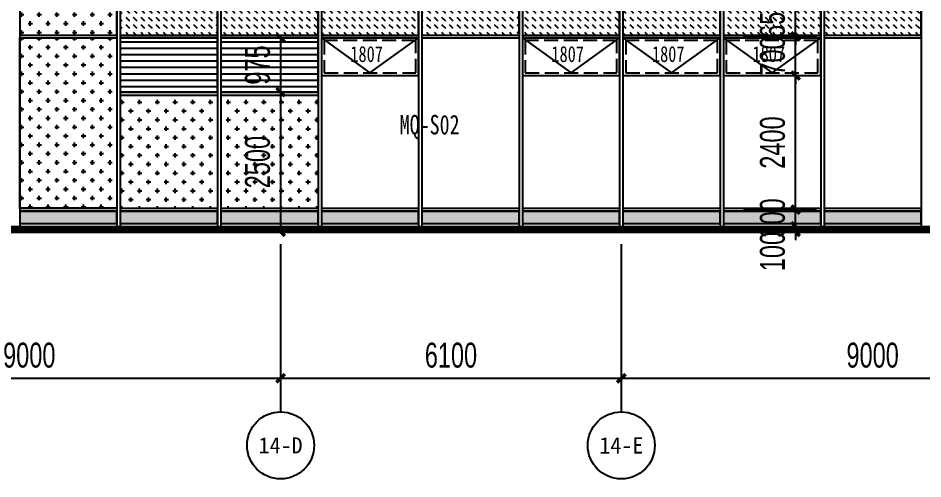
# Model space of a CAD drawing. Extents: x -483182 to 812890, y -390528 to -214858.
# Drawn here: x 167091 to 183291, y -326149 to -317901 of the extents above; entities that cross this region are included whole.
import ezdxf
from ezdxf.enums import TextEntityAlignment as Align

# ---------------------------------------------------------------- set-up
doc = ezdxf.new("R2010")
doc.units = 0
doc.header["$LTSCALE"] = 1000
doc.header["$MEASUREMENT"] = 0
doc.linetypes.add('DASH', pattern=[0.35, 0.25, -0.1])
for name, color, linetype in [('01-标注_尺寸', 124, 'Continuous'), ('01-标注_符号', 200, 'Continuous'), ('01-标注_轴线坐标', 132, 'Continuous'), ('02-TEXT_轴号', 7, 'Continuous'), ('05-填充_156', 156, 'Continuous'), ('05-填充_168', 168, 'Continuous'), ('05-填充_18', 18, 'Continuous'), ('A-C_窗', 140, 'Continuous'), ('AXIS_TEXT', 7, 'Continuous'), ('E-立面轮廓', 241, 'Continuous'), ('外墙百叶', 162, 'Continuous')]:
    doc.layers.add(name, color=color, linetype=linetype)
doc.layers.add('04-不打印_辅助线', color=165, linetype='Continuous', plot=False)
doc.styles.add('_TCH_AXIS', font='STXIHEI_0.TTF', dxfattribs={"width": 0.75})
doc.styles.add('_TCH_DIM_T3', font='ros.shx', dxfattribs={"width": 0.705882, "bigfont": 'jd.shx'})
doc.styles.add('COMPLEX', font='COMPLEX')
doc.styles.get("Standard").update_dxf_attribs({"font": 'STXIHEI_0.TTF', "width": 0.75})
doc.dimstyles.new('_TCH_ARCH&&150', dxfattribs={"dimtxt": 446.25, "dimasz": 150, "dimexe": 375, "dimexo": 450, "dimgap": 189.375, "dimtad": 1, "dimdec": 0, "dimzin": 0, "dimdsep": 46, "dimtxsty": '_TCH_DIM_T3', "dimblk": 'ARCHTICK', "dimcen": 0.09, "dimclrt": 7, "dimazin": 2, "dimtfac": 1, "dimtdec": 0, "dimtix": 1, "dimtmove": 2, "dimatfit": 3, "dimfxl": 0, "dimtolj": 1, "dimtzin": 0, "dimarcsym": 0})
pattern_1 = [(0, (0, 0), (0, 114.3), [])]

# ---------------------------------------------------------------- blocks, each defined once
blk = doc.blocks.new('A$C2E0A5E3B')
blk.add_lwpolyline([(-5, 0), (1735, 0), (1735, 675), (-5, 675)], close=True)
for points in [[(-5, 675), (865, 50)], [(865, 50), (1735, 675)]]:
    blk.add_lwpolyline(points)
at = {"linetype": 'DASH'}
blk.add_lwpolyline([(45, 50), (1685, 50), (1685, 625), (45, 625)], close=True, dxfattribs=at)
at = {"layer": '04-不打印_辅助线', "width": 0.75}
blk.add_text('1807', height=285.4, dxfattribs=at).set_placement((514, 242))
blk = doc.blocks.new('*U86')
at = {"layer": 'A-C_窗'}
blk.add_blockref('A$C2E0A5E3B', (-865, -337.5), dxfattribs=at)
blk = doc.blocks.new('*U87')
at = {"layer": 'A-C_窗', "color": 0, "linetype": 'ByBlock', "lineweight": -2, "transparency": 16777216}
for p in [(0, 0), (1800, 0), (3600, 0)]:
    blk.add_blockref('*U86', p, dxfattribs=at)
blk = doc.blocks.new('kdytu')
at = {"layer": '05-填充_168'}
h = blk.add_hatch(color=256, dxfattribs=at)
h.dxf.hatch_style = 1
h.paths.add_polyline_path([(0, 50), (1740, 50), (1740, 275), (0, 275)])
for points in [[(0, 325), (1740, 325)], [(0, 275), (1740, 275)], [(0, 50), (1740, 50)], [(0, 0), (1740, 0)]]:
    blk.add_lwpolyline(points)
blk.add_lwpolyline([(0, 50), (1740, 50), (1740, 275), (0, 275)], close=True)
blk = doc.blocks.new('*U88')
at = {"layer": 'A-C_窗'}
blk.add_blockref('kdytu', (-870, -162.5), dxfattribs=at)
blk = doc.blocks.new('*U89')
at = {"layer": 'A-C_窗', "color": 0, "linetype": 'ByBlock', "lineweight": -2, "transparency": 16777216}
for p in [(0, 0), (1800, 0), (3600, 0), (5400, 0), (7200, 0), (9000, 0), (10800, 0), (12600, 0), (14400, 0)]:
    blk.add_blockref('*U88', p, dxfattribs=at)
blk = doc.blocks.new('*U464')
at = {"layer": '05-填充_156'}
h = blk.add_hatch(dxfattribs=at)
h.set_pattern_fill('DASH', color=256, scale=100, angle=315)
h.set_pattern_definition([(315, (17475, 318054.43), (134.703842, -3e-14), [95.25, -95.25])])
h.paths.add_polyline_path([(0, 50), (1740, 50), (1740, 675), (0, 675)])
blk.add_lwpolyline([(0, 50), (1740, 50), (1740, 675), (0, 675)], close=True)
for points in [[(0, 50), (1740, 50)], [(0, 0), (1740, 0)]]:
    blk.add_lwpolyline(points)
blk = doc.blocks.new('*U94')
at = {"layer": 'A-C_窗'}
blk.add_blockref('*U464', (-870, -312.5), dxfattribs=at)
blk = doc.blocks.new('*U95')
at = {"layer": 'A-C_窗', "color": 0, "linetype": 'ByBlock', "lineweight": -2, "transparency": 16777216}
for p in [(0, 0), (1800, 0), (3600, 0), (5400, 0), (7200, 0), (9000, 0), (10800, 0), (12600, 0)]:
    blk.add_blockref('*U94', p, dxfattribs=at)
blk = doc.blocks.new('kjhmgh3')
at = {"layer": '05-填充_156'}
h = blk.add_hatch(dxfattribs=at)
h.set_pattern_fill('CROSS', color=136, scale=100)
h.set_pattern_definition([(0, (-173090.23, 321129.43), (158.75, 158.75), [79.375, -238.125]), (90, (-173050.54, 321089.74), (-158.75, 158.75), [79.375, -238.125])])
h.paths.add_polyline_path([(0, 3100), (1740, 3100), (1740, 3725), (0, 3725)])
h = blk.add_hatch(dxfattribs=at)
h.set_pattern_fill('CROSS', color=136, scale=100)
h.set_pattern_definition([(0, (-173090.23, 320704.43), (158.75, 158.75), [79.375, -238.125]), (90, (-173050.54, 320664.74), (-158.75, 158.75), [79.375, -238.125])])
h.paths.add_polyline_path([(0, 3050), (1740, 3050), (1740, 0), (0, 0)])
for points in [[(0, 3100), (1740, 3100), (1740, 3725), (0, 3725)], [(0, 3050), (1740, 3050), (1740, 0), (0, 0)]]:
    blk.add_lwpolyline(points, close=True)
for points in [[(0, 3100), (1740, 3100)], [(0, 3050), (1740, 3050)]]:
    blk.add_lwpolyline(points)
blk = doc.blocks.new('*U484')
at = {"layer": 'A-C_窗'}
blk.add_blockref('A$C2E0A5E3B', (-865, -337.5), dxfattribs=at)
blk = doc.blocks.new('*U485')
at = {"layer": 'A-C_窗', "color": 0, "linetype": 'ByBlock', "lineweight": -2, "transparency": 16777216}
blk.add_blockref('*U484', (0, 0), dxfattribs=at)
blk = doc.blocks.new('_AXISO')
blk.add_circle((0, 0), 0.5)
at = {"layer": 'AXIS_TEXT', "style": 'COMPLEX', "width": 1.041667}
blk.add_attdef('A', text='', height=0.56, dxfattribs=at).set_placement((-0.25, -0.28), (0.25, -0.28), align=Align.FIT)
blk = doc.blocks.new('_ArchTick')
at = {"color": 0, "linetype": 'ByBlock', "const_width": 0.4}
blk.add_lwpolyline([(-0.5, -0.5), (0.5, 0.5)], dxfattribs=at)
blk = doc.blocks.new('*D798')
at = {"layer": '01-标注_轴线坐标', "color": 0, "lineweight": -2, "transparency": 16777216}
for p, q in [((162791, -322999), (162791, -324724)), ((171791, -322999), (171791, -324724)), ((162791, -324349), (171791, -324349))]:
    blk.add_line(p, q, dxfattribs=at)
at = {"layer": 'Defpoints', "color": 0, "transparency": 16777216}
for p in [(162791, -322549), (171791, -322549), (171791, -324349)]:
    blk.add_point(p, dxfattribs=at)
at = {"layer": '01-标注_轴线坐标', "color": 0, "lineweight": -2, "transparency": 16777216, "xscale": 150, "yscale": 150, "zscale": 150, "rotation": 180}
blk.add_blockref('_ArchTick', (162791, -324349), dxfattribs=at)
at = {"layer": '01-标注_轴线坐标', "color": 0, "lineweight": -2, "transparency": 16777216, "xscale": 150, "yscale": 150, "zscale": 150}
blk.add_blockref('_ArchTick', (171791, -324349), dxfattribs=at)
at = {"layer": '01-标注_轴线坐标', "color": 7, "transparency": 16777216, "insert": (167291, -323937), "char_height": 446.2, "attachment_point": 5, "style": '_TCH_DIM_T3'}
blk.add_mtext('\\A1;9000', dxfattribs=at)
blk = doc.blocks.new('*D799')
at = {"layer": '01-标注_轴线坐标', "color": 0, "lineweight": -2, "transparency": 16777216}
for p, q in [((171791, -322999), (171791, -324724)), ((177891, -322999), (177891, -324724)), ((171791, -324349), (177891, -324349))]:
    blk.add_line(p, q, dxfattribs=at)
at = {"layer": 'Defpoints', "color": 0, "transparency": 16777216}
for p in [(171791, -322549), (177891, -322549), (177891, -324349)]:
    blk.add_point(p, dxfattribs=at)
at = {"layer": '01-标注_轴线坐标', "color": 0, "lineweight": -2, "transparency": 16777216, "xscale": 150, "yscale": 150, "zscale": 150, "rotation": 180}
blk.add_blockref('_ArchTick', (171791, -324349), dxfattribs=at)
at = {"layer": '01-标注_轴线坐标', "color": 0, "lineweight": -2, "transparency": 16777216, "xscale": 150, "yscale": 150, "zscale": 150}
blk.add_blockref('_ArchTick', (177891, -324349), dxfattribs=at)
at = {"layer": '01-标注_轴线坐标', "color": 7, "transparency": 16777216, "insert": (174841, -323937), "char_height": 446.2, "attachment_point": 5, "style": '_TCH_DIM_T3'}
blk.add_mtext('\\A1;6100', dxfattribs=at)
blk = doc.blocks.new('*D800')
at = {"layer": '01-标注_轴线坐标', "color": 0, "lineweight": -2, "transparency": 16777216}
for p, q in [((177891, -322999), (177891, -324724)), ((186891, -322999), (186891, -324724)), ((177891, -324349), (186891, -324349))]:
    blk.add_line(p, q, dxfattribs=at)
at = {"layer": 'Defpoints', "color": 0, "transparency": 16777216}
for p in [(177891, -322549), (186891, -322549), (186891, -324349)]:
    blk.add_point(p, dxfattribs=at)
at = {"layer": '01-标注_轴线坐标', "color": 0, "lineweight": -2, "transparency": 16777216, "xscale": 150, "yscale": 150, "zscale": 150, "rotation": 180}
blk.add_blockref('_ArchTick', (177891, -324349), dxfattribs=at)
at = {"layer": '01-标注_轴线坐标', "color": 0, "lineweight": -2, "transparency": 16777216, "xscale": 150, "yscale": 150, "zscale": 150}
blk.add_blockref('_ArchTick', (186891, -324349), dxfattribs=at)
at = {"layer": '01-标注_轴线坐标', "color": 7, "transparency": 16777216, "insert": (182391, -323937), "char_height": 446.2, "attachment_point": 5, "style": '_TCH_DIM_T3'}
blk.add_mtext('\\A1;9000', dxfattribs=at)
blk = doc.blocks.new('*D2206')
at = {"layer": '01-标注_尺寸', "color": 0, "lineweight": -2, "transparency": 16777216}
for p, q in [((171171, -318254), (172167, -318254)), ((171792, -319229), (171792, -318254)), ((171171, -319229), (172167, -319229))]:
    blk.add_line(p, q, dxfattribs=at)
at = {"layer": 'Defpoints', "color": 0, "transparency": 16777216}
for p in [(170721, -318254), (171792, -318254), (170721, -319229)]:
    blk.add_point(p, dxfattribs=at)
at = {"layer": '01-标注_尺寸', "color": 0, "lineweight": -2, "transparency": 16777216, "xscale": 150, "yscale": 150, "zscale": 150}
for p, rotation in [((171792, -318254), 90), ((171792, -319229), 270)]:
    blk.add_blockref('_ArchTick', p, dxfattribs=dict(at, rotation=rotation))
at = {"layer": '01-标注_尺寸', "color": 7, "transparency": 16777216, "insert": (171379, -318742), "char_height": 446.2, "attachment_point": 5, "rotation": 90, "style": '_TCH_DIM_T3'}
blk.add_mtext('\\A1;975', dxfattribs=at)
blk = doc.blocks.new('*D2207')
at = {"layer": '01-标注_尺寸', "color": 0, "lineweight": -2, "transparency": 16777216}
for p, q in [((171171, -319229), (172167, -319229)), ((171792, -321729), (171792, -319229)), ((171171, -321729), (172167, -321729))]:
    blk.add_line(p, q, dxfattribs=at)
at = {"layer": 'Defpoints', "color": 0, "transparency": 16777216}
for p in [(170721, -319229), (171792, -319229), (170721, -321729)]:
    blk.add_point(p, dxfattribs=at)
at = {"layer": '01-标注_尺寸', "color": 0, "lineweight": -2, "transparency": 16777216, "xscale": 150, "yscale": 150, "zscale": 150}
for p, rotation in [((171792, -319229), 90), ((171792, -321729), 270)]:
    blk.add_blockref('_ArchTick', p, dxfattribs=dict(at, rotation=rotation))
at = {"layer": '01-标注_尺寸', "color": 7, "transparency": 16777216, "insert": (171379, -320479), "char_height": 446.2, "attachment_point": 5, "rotation": 90, "style": '_TCH_DIM_T3'}
blk.add_mtext('\\A1;2500', dxfattribs=at)
blk = doc.blocks.new('*D2271')
at = {"layer": '01-标注_尺寸', "color": 0, "lineweight": -2, "transparency": 16777216}
for p, q in [((181012, -321629), (181012, -321479)), ((180081, -321629), (181387, -321629)), ((180081, -321729), (181387, -321729)), ((181012, -321729), (181012, -321629)), ((181012, -321729), (181012, -321879))]:
    blk.add_line(p, q, dxfattribs=at)
at = {"layer": 'Defpoints', "color": 0, "transparency": 16777216}
for p in [(179631, -321629), (179631, -321729), (181012, -321629)]:
    blk.add_point(p, dxfattribs=at)
at = {"layer": '01-标注_尺寸', "color": 0, "lineweight": -2, "transparency": 16777216, "xscale": 150, "yscale": 150, "zscale": 150}
for p, rotation in [((181012, -321629), 270), ((181012, -321729), 90)]:
    blk.add_blockref('_ArchTick', p, dxfattribs=dict(at, rotation=rotation))
at = {"layer": '01-标注_尺寸', "color": 7, "transparency": 16777216, "insert": (180599, -322080), "char_height": 446.2, "attachment_point": 5, "rotation": 90, "style": '_TCH_DIM_T3'}
blk.add_mtext('\\A1;100', dxfattribs=at)
blk = doc.blocks.new('*D2272')
at = {"layer": '01-标注_尺寸', "color": 0, "lineweight": -2, "transparency": 16777216}
for p, q in [((181012, -321329), (181012, -321179)), ((180081, -321329), (181387, -321329)), ((181012, -321629), (181012, -321329)), ((180081, -321629), (181387, -321629)), ((181012, -321629), (181012, -321779))]:
    blk.add_line(p, q, dxfattribs=at)
at = {"layer": 'Defpoints', "color": 0, "transparency": 16777216}
for p in [(179631, -321329), (181012, -321329), (179631, -321629)]:
    blk.add_point(p, dxfattribs=at)
at = {"layer": '01-标注_尺寸', "color": 0, "lineweight": -2, "transparency": 16777216, "xscale": 150, "yscale": 150, "zscale": 150}
for p, rotation in [((181012, -321329), 270), ((181012, -321629), 90)]:
    blk.add_blockref('_ArchTick', p, dxfattribs=dict(at, rotation=rotation))
at = {"layer": '01-标注_尺寸', "color": 7, "transparency": 16777216, "insert": (180599, -321479), "char_height": 446.2, "attachment_point": 5, "rotation": 90, "style": '_TCH_DIM_T3'}
blk.add_mtext('\\A1;300', dxfattribs=at)
blk = doc.blocks.new('*D2273')
at = {"layer": '01-标注_尺寸', "color": 0, "lineweight": -2, "transparency": 16777216}
for p, q in [((180081, -318929), (181387, -318929)), ((181012, -321329), (181012, -318929)), ((180081, -321329), (181387, -321329))]:
    blk.add_line(p, q, dxfattribs=at)
at = {"layer": 'Defpoints', "color": 0, "transparency": 16777216}
for p in [(179631, -318929), (181012, -318929), (179631, -321329)]:
    blk.add_point(p, dxfattribs=at)
at = {"layer": '01-标注_尺寸', "color": 0, "lineweight": -2, "transparency": 16777216, "xscale": 150, "yscale": 150, "zscale": 150}
for p, rotation in [((181012, -318929), 90), ((181012, -321329), 270)]:
    blk.add_blockref('_ArchTick', p, dxfattribs=dict(at, rotation=rotation))
at = {"layer": '01-标注_尺寸', "color": 7, "transparency": 16777216, "insert": (180599, -320129), "char_height": 446.2, "attachment_point": 5, "rotation": 90, "style": '_TCH_DIM_T3'}
blk.add_mtext('\\A1;2400', dxfattribs=at)
blk = doc.blocks.new('*D2274')
at = {"layer": '01-标注_尺寸', "color": 0, "lineweight": -2, "transparency": 16777216}
for p, q in [((181012, -318229), (181012, -318079)), ((180081, -318229), (181387, -318229)), ((181012, -318929), (181012, -318229)), ((180081, -318929), (181387, -318929)), ((181012, -318929), (181012, -319079))]:
    blk.add_line(p, q, dxfattribs=at)
at = {"layer": 'Defpoints', "color": 0, "transparency": 16777216}
for p in [(179631, -318229), (181012, -318229), (179631, -318929)]:
    blk.add_point(p, dxfattribs=at)
at = {"layer": '01-标注_尺寸', "color": 0, "lineweight": -2, "transparency": 16777216, "xscale": 150, "yscale": 150, "zscale": 150}
for p, rotation in [((181012, -318229), 270), ((181012, -318929), 90)]:
    blk.add_blockref('_ArchTick', p, dxfattribs=dict(at, rotation=rotation))
at = {"layer": '01-标注_尺寸', "color": 7, "transparency": 16777216, "insert": (180599, -318579), "char_height": 446.2, "attachment_point": 5, "rotation": 90, "style": '_TCH_DIM_T3'}
blk.add_mtext('\\A1;700', dxfattribs=at)
blk = doc.blocks.new('*D2275')
at = {"layer": '01-标注_尺寸', "color": 0, "lineweight": -2, "transparency": 16777216}
for p, q in [((181012, -317580), (181012, -317430)), ((180081, -317580), (181387, -317580)), ((181012, -318229), (181012, -317580)), ((180081, -318229), (181387, -318229)), ((181012, -318229), (181012, -318379))]:
    blk.add_line(p, q, dxfattribs=at)
at = {"layer": 'Defpoints', "color": 0, "transparency": 16777216}
for p in [(179631, -317580), (181012, -317580), (179631, -318229)]:
    blk.add_point(p, dxfattribs=at)
at = {"layer": '01-标注_尺寸', "color": 0, "lineweight": -2, "transparency": 16777216, "xscale": 150, "yscale": 150, "zscale": 150}
for p, rotation in [((181012, -317580), 270), ((181012, -318229), 90)]:
    blk.add_blockref('_ArchTick', p, dxfattribs=dict(at, rotation=rotation))
at = {"layer": '01-标注_尺寸', "color": 7, "transparency": 16777216, "insert": (180599, -317905), "char_height": 446.2, "attachment_point": 5, "rotation": 90, "style": '_TCH_DIM_T3'}
blk.add_mtext('\\A1;650', dxfattribs=at)

msp = doc.modelspace()

# ---------------------------------------------------------------- hatches: boundary and pattern name
at = {"layer": '05-填充_156'}
h = msp.add_hatch(dxfattribs=at)
h.set_pattern_fill('CROSS', color=136, scale=100)
h.set_pattern_definition([(0, (0, 0), (158.75, 158.75), [79.375, -238.125]), (90, (39.69, -39.69), (-158.75, 158.75), [79.375, -238.125])])
h.paths.add_polyline_path([(170720.8, -321304.4), (172460.8, -321304.4), (172460.8, -319289.4), (170720.8, -319289.4)])
h.paths.add_polyline_path([(168920.8, -319289.4), (170660.8, -319289.4), (170660.8, -321304.4), (168920.8, -321304.4)])
at = {"layer": '外墙百叶'}
h = msp.add_hatch(dxfattribs=at)
h.set_pattern_fill('LINE', color=256, scale=120)
h.set_pattern_definition(pattern_1)
h.paths.add_polyline_path([(168920.8, -319229.4), (170660.8, -319229.4), (170660.8, -318254.4), (168920.8, -318254.4)])
h = msp.add_hatch(dxfattribs=at)
h.set_pattern_fill('LINE', color=256, scale=120)
h.set_pattern_definition(pattern_1)
h.paths.add_polyline_path([(170720.8, -319229.4), (172460.8, -319229.4), (172460.8, -318254.4), (170720.8, -318254.4)])

# ---------------------------------------------------------------- linework, layer by layer
for points in [[(168920.8, -319229.4), (170660.8, -319229.4), (170660.8, -318254.4), (168920.8, -318254.4)], [(170720.8, -319229.4), (172460.8, -319229.4), (172460.8, -318254.4), (170720.8, -318254.4)]]:
    msp.add_lwpolyline(points, close=True)
at = {"layer": '01-标注_轴线坐标'}
for p, q in [((171791, -321949.2), (171791, -324949.2)), ((177891, -321949.2), (177891, -324949.2))]:
    msp.add_line(p, q, dxfattribs=at)
at = {"layer": '04-不打印_辅助线'}
for points in [[(-29082.7, -321629.4), (480719.6, -321629.4)], [(-29082.7, -321729.4), (480719.6, -321729.4)]]:
    msp.add_lwpolyline(points, dxfattribs=at)
at = {"layer": '05-填充_18', "const_width": 100}
msp.add_lwpolyline([(156471.5, -321679.4), (184553.2, -321679.4)], dxfattribs=at)
at = {"layer": 'A-C_窗'}
for p, q in [((167120.8, -317579.4), (167120.8, -321629.4)), ((168860.8, -317579.8), (168860.8, -321629.4)), ((168920.8, -317579.4), (168920.8, -321629.4)), ((170660.8, -317579.8), (170660.8, -321629.4)), ((170720.8, -317579.4), (170720.8, -321629.4)), ((172460.8, -317579.8), (172460.8, -321629.4)), ((172520.8, -317579.4), (172520.8, -321629.4)), ((174260.8, -317579.8), (174260.8, -321629.4)), ((174320.8, -317579.4), (174320.8, -321629.4)), ((176060.8, -317579.8), (176060.8, -321629.4)), ((176120.8, -317579.4), (176120.8, -321629.4)), ((177860.8, -317579.8), (177860.8, -321629.4)), ((177920.8, -317579.4), (177920.8, -321629.4)), ((179660.8, -317579.8), (179660.8, -321629.4)), ((179720.8, -317579.4), (179720.8, -321629.4)), ((181460.8, -317579.8), (181460.8, -321629.4)), ((181520.8, -317579.4), (181520.8, -321629.4)), ((183260.8, -317579.8), (183260.8, -321629.4)), ((170660.8, -319229.4), (168920.8, -319229.4)), ((170660.8, -319289.4), (168920.8, -319289.4)), ((172460.8, -319229.4), (170720.8, -319229.4)), ((172460.8, -319289.4), (170720.8, -319289.4))]:
    msp.add_line(p, q, dxfattribs=at)
at = {"layer": 'E-立面轮廓', "const_width": 50}
msp.add_lwpolyline([(156471.5, -321729.4), (184553.2, -321729.4), (184553.2, -317579.4), (156471.5, -317579.4)], close=True, dxfattribs=at)
msp.add_lwpolyline([(129897, -321729.4), (202805, -321729.4)], dxfattribs=at)

# ---------------------------------------------------------------- block references
at = {"layer": '01-标注_轴线坐标'}
ref = msp.add_blockref('_AXISO', (171791, -325549.2), dxfattribs=dict(at, xscale=1200, yscale=1200, zscale=1200))
ref.add_attrib('A', '14-D', dxfattribs={"layer": '02-TEXT_轴号', "height": 290.39, "style": '_TCH_AXIS', "width": 1.237834}).set_placement((171396.9, -325694.4), (172185.1, -325694.4), align=Align.FIT)
ref = msp.add_blockref('_AXISO', (177891, -325549.2), dxfattribs=dict(at, xscale=1200, yscale=1200, zscale=1200))
ref.add_attrib('A', '14-E', dxfattribs={"layer": '02-TEXT_轴号', "height": 293.79, "style": '_TCH_AXIS', "width": 1.35013}).set_placement((177497.5, -325696.1), (178284.5, -325696.1), align=Align.FIT)
at = {"layer": 'A-C_窗'}
for name, p in [('kjhmgh3', (167120.8, -321304.4)), ('*U95', (169790.8, -317941.9)), ('*U485', (173390.8, -318591.9)), ('*U87', (176990.8, -318591.9)), ('*U89', (167990.8, -321466.9))]:
    msp.add_blockref(name, p, dxfattribs=at)

# ---------------------------------------------------------------- texts
at = {"layer": '01-标注_符号', "color": 7, "width": 0.75}
msp.add_text('MQ-S02', height=350, dxfattribs=at).set_placement((173923.5, -319983.2))

# ---------------------------------------------------------------- dimensions: what is measured, and where the dimension line sits
at = {"layer": '01-标注_尺寸'}
for p1, p2, distance, picture, middle in [((179631.1, -318229.4), (179631.1, -317579.8), -1380.8, '*D2275', (180599.4, -317904.6)), ((170720.8, -319229.4), (170720.8, -318254.4), -1071, '*D2206', (171379.3, -318741.9)), ((179631.1, -318929.4), (179631.1, -318229.4), -1380.8, '*D2274', (180599.4, -318579.4)), ((179631.1, -321329.4), (179631.1, -318929.4), -1380.8, '*D2273', (180599.4, -320129.4)), ((170720.8, -321729.4), (170720.8, -319229.4), -1071, '*D2207', (171379.3, -320479.4)), ((179631.1, -321629.4), (179631.1, -321329.4), -1380.8, '*D2272', (180599.4, -321479.4))]:
    dim = msp.add_aligned_dim(p1=p1, p2=p2, distance=distance, dimstyle='_TCH_ARCH&&150', dxfattribs=at)
    dim.commit()
    dim.dimension.update_dxf_attribs({"geometry": picture, "text_midpoint": middle})
dim = msp.add_linear_dim(base=(181011.9, -321629.4), p1=(179631.1, -321729.4), p2=(179631.1, -321629.4), angle=90, dimstyle='_TCH_ARCH&&150', dxfattribs=at)
dim.commit()
dim.dimension.update_dxf_attribs({"geometry": '*D2271', "text_midpoint": (180599.4, -322080.2), "dimtype": 161})
at = {"layer": '01-标注_轴线坐标'}
for p1, p2, picture, middle in [((162791, -322549.2), (171791, -322549.2), '*D798', (167291, -323936.7)), ((171791, -322549.2), (177891, -322549.2), '*D799', (174841, -323936.7)), ((177891, -322549.2), (186891, -322549.2), '*D800', (182391, -323936.7))]:
    dim = msp.add_aligned_dim(p1=p1, p2=p2, distance=-1800, dimstyle='_TCH_ARCH&&150', dxfattribs=at)
    dim.commit()
    dim.dimension.update_dxf_attribs({"geometry": picture, "text_midpoint": middle})

doc.saveas('drawing.dxf')
